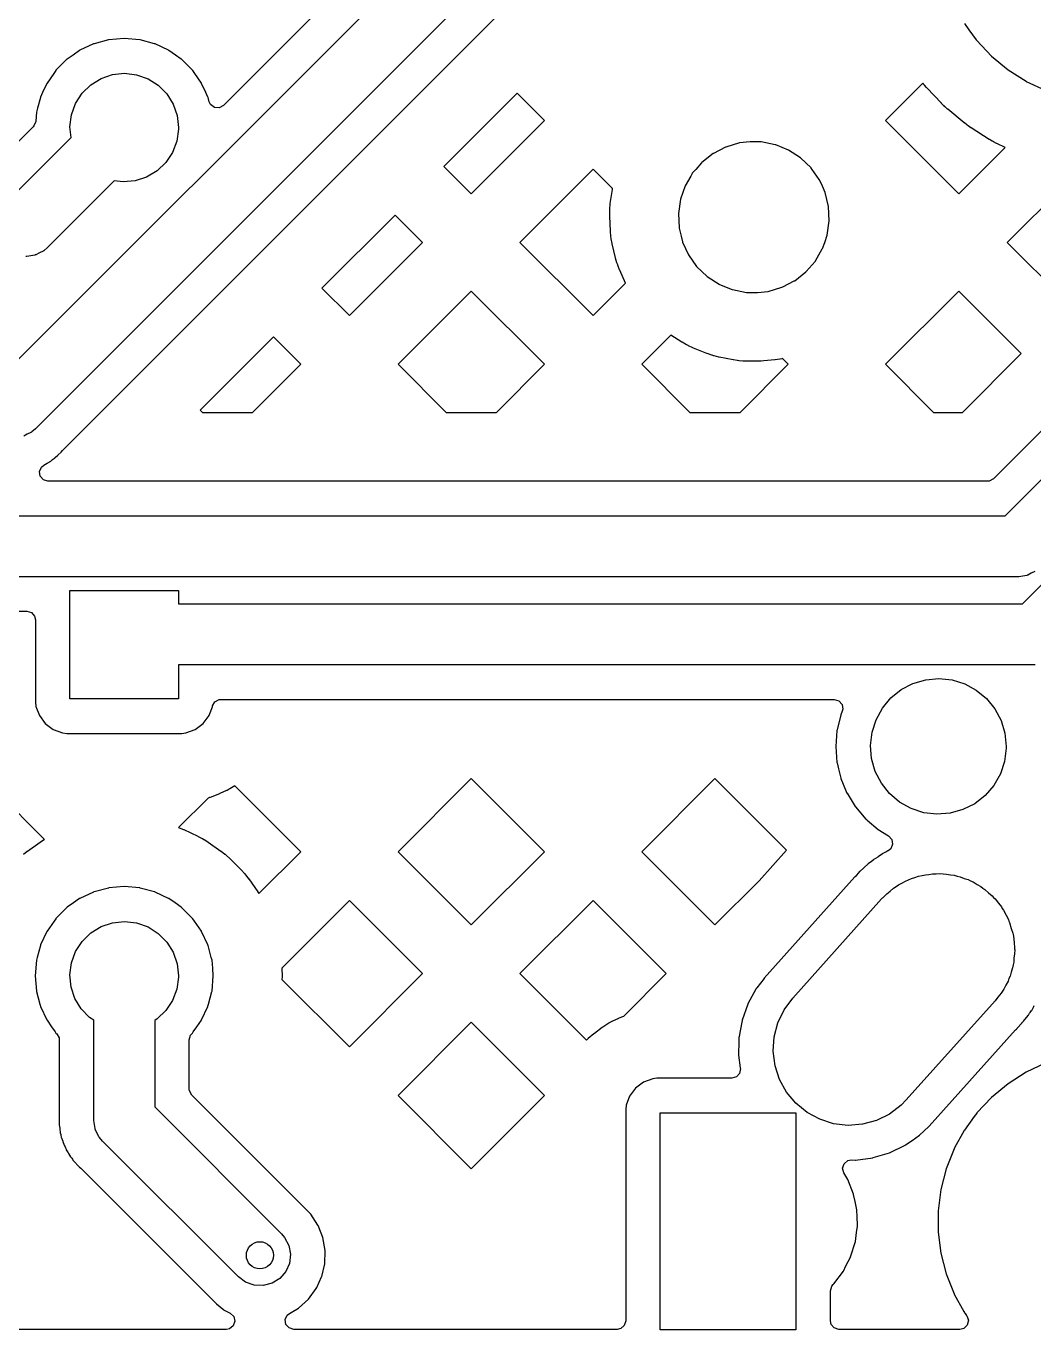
# Model space of a CAD drawing. Extents: x 124.5 to 210, y -114.5 to -26.5.
# Drawn here: x 143.55 to 158.41, y -99.1 to -79.88 of the extents above; entities that cross this region are included whole.
import ezdxf

# ---------------------------------------------------------------- set-up
doc = ezdxf.new("R2010")
doc.units = 0
doc.layers.add('BLACK', color=7, linetype='CONTINUOUS')

msp = doc.modelspace()

# ---------------------------------------------------------------- linework, layer by layer
at = {"layer": 'BLACK', "linetype": 'CONTINUOUS'}
for p, q in [((143.187, -85.05), (171.595, -56.6418)), ((157.984, -87.1), (188.442, -56.6418)), ((172.099, -57.41), (143.691, -85.8182)), ((152.244, -75.2736), (146.463, -81.0544)), ((158.239, -88.4), (169.982, -76.6568)), ((144.099, -86.1295), (152.767, -77.4619)), ((157.383, -79.8435), (157.451, -79.9374)), ((157.451, -79.9374), (157.559, -80.0865)), ((144.767, -80.0879), (144.556, -80.1443)), ((144.772, -80.0865), (144.767, -80.0879)), ((144.767, -80.0879), (144.767, -80.0879)), ((145, -80.0665), (144.772, -80.0865)), ((145.228, -80.0865), (145, -80.0665)), ((145.233, -80.0879), (145.228, -80.0865)), ((145.444, -80.1443), (145.233, -80.0879)), ((145.233, -80.0879), (145.233, -80.0879)), ((157.559, -80.0865), (157.568, -80.0982)), ((157.568, -80.0982), (157.784, -80.3278)), ((164.307, -80.0576), (157.81, -86.5546)), ((144.246, -80.3105), (144.16, -80.3706)), ((144.343, -80.2425), (144.246, -80.3105)), ((144.348, -80.2402), (144.343, -80.2425)), ((144.546, -80.148), (144.348, -80.2402)), ((144.348, -80.2402), (144.348, -80.2402)), ((144.551, -80.1457), (144.546, -80.148)), ((144.546, -80.148), (144.546, -80.148)), ((144.556, -80.1443), (144.551, -80.1457)), ((144.556, -80.1443), (144.556, -80.1443)), ((145.449, -80.1457), (145.444, -80.1443)), ((145.444, -80.1443), (145.444, -80.1443)), ((145.454, -80.148), (145.449, -80.1457)), ((145.652, -80.2402), (145.454, -80.148)), ((145.454, -80.148), (145.454, -80.148)), ((145.657, -80.2425), (145.652, -80.2402)), ((145.652, -80.2402), (145.652, -80.2402)), ((145.754, -80.3105), (145.657, -80.2425)), ((145.84, -80.3706), (145.754, -80.3105)), ((144.156, -80.3738), (143.994, -80.5357)), ((144.16, -80.3706), (144.156, -80.3738)), ((144.16, -80.3706), (144.16, -80.3706)), ((145.844, -80.3738), (145.84, -80.3706)), ((145.84, -80.3706), (145.84, -80.3706)), ((146.006, -80.5357), (145.844, -80.3738)), ((157.784, -80.3278), (158.026, -80.5285)), ((143.961, -80.5821), (143.862, -80.7233)), ((143.991, -80.5402), (143.961, -80.5821)), ((143.994, -80.5357), (143.991, -80.5402)), ((143.991, -80.5402), (143.991, -80.5402)), ((144.507, -80.7496), (144.659, -80.6561)), ((144.659, -80.6561), (144.828, -80.5987)), ((144.828, -80.5987), (145.006, -80.58)), ((145.006, -80.58), (145.183, -80.6011)), ((145.183, -80.6011), (145.351, -80.661)), ((145.351, -80.661), (145.501, -80.7565)), ((146.009, -80.5402), (146.006, -80.5357)), ((146.039, -80.5821), (146.009, -80.5402)), ((146.009, -80.5402), (146.009, -80.5402)), ((146.138, -80.7233), (146.039, -80.5821)), ((158.026, -80.5285), (158.292, -80.6972)), ((158.292, -80.6972), (158.296, -80.6989)), ((158.296, -80.6989), (158.296, -80.6989)), ((158.296, -80.6989), (158.573, -80.8296)), ((143.797, -80.8643), (143.766, -80.9308)), ((143.86, -80.7282), (143.797, -80.8643)), ((143.862, -80.7233), (143.86, -80.7282)), ((143.86, -80.7282), (143.86, -80.7282)), ((144.283, -81.0243), (144.38, -80.8744)), ((144.38, -80.8744), (144.507, -80.7496)), ((145.501, -80.7565), (145.627, -80.8831)), ((145.627, -80.8831), (145.721, -81.0343)), ((146.14, -80.7282), (146.138, -80.7233)), ((146.203, -80.8643), (146.14, -80.7282)), ((146.14, -80.7282), (146.14, -80.7282)), ((146.234, -80.9308), (146.203, -80.8643)), ((150.79, -80.8726), (149.711, -81.9516)), ((151.194, -81.2763), (150.79, -80.8726)), ((156.771, -80.7248), (156.22, -81.2763)), ((156.779, -80.7352), (156.771, -80.7248)), ((156.782, -80.7383), (156.779, -80.7352)), ((156.792, -80.7505), (156.782, -80.7383)), ((156.795, -80.7535), (156.792, -80.7505)), ((156.826, -80.7894), (156.795, -80.7535)), ((156.829, -80.7924), (156.826, -80.7894)), ((157.044, -81.0219), (156.829, -80.7924)), ((143.764, -80.9361), (143.722, -81.0936)), ((143.766, -80.9308), (143.764, -80.9361)), ((143.764, -80.9361), (143.764, -80.9361)), ((144.222, -81.1919), (144.283, -81.0243)), ((145.721, -81.0343), (145.78, -81.2028)), ((146.236, -80.9361), (146.234, -80.9308)), ((146.252, -80.9979), (146.236, -80.9361)), ((146.236, -80.9361), (146.236, -80.9361)), ((146.273, -81.0408), (146.252, -80.9979)), ((146.33, -81.0834), (146.273, -81.0408)), ((146.401, -81.0884), (146.33, -81.0834)), ((146.463, -81.0544), (146.401, -81.0884)), ((157.047, -81.0248), (157.044, -81.0219)), ((157.081, -81.0586), (157.047, -81.0248)), ((157.084, -81.0614), (157.081, -81.0586)), ((157.095, -81.0722), (157.084, -81.0614)), ((157.098, -81.0749), (157.095, -81.0722)), ((157.134, -81.1065), (157.098, -81.0749)), ((143.701, -81.2181), (143.695, -81.2883)), ((143.706, -81.1519), (143.701, -81.2181)), ((143.722, -81.0936), (143.706, -81.1519)), ((144.2, -81.3688), (144.222, -81.1919)), ((145.78, -81.2028), (145.8, -81.38)), ((150.115, -82.3554), (151.194, -81.2763)), ((156.22, -81.2763), (157.299, -82.3554)), ((157.137, -81.1091), (157.134, -81.1065)), ((157.38, -81.3098), (157.137, -81.1091)), ((143.658, -81.3664), (143.19, -81.8346)), ((143.669, -81.3544), (143.658, -81.3664)), ((143.695, -81.2883), (143.669, -81.3544)), ((144.216, -81.5279), (144.2, -81.3688)), ((145.8, -81.4023), (145.775, -81.579)), ((145.8, -81.38), (145.8, -81.4023)), ((157.383, -81.3123), (157.38, -81.3098)), ((157.421, -81.3416), (157.383, -81.3123)), ((157.424, -81.344), (157.421, -81.3416)), ((157.437, -81.3533), (157.424, -81.344)), ((157.44, -81.3556), (157.437, -81.3533)), ((157.48, -81.3825), (157.44, -81.3556)), ((157.483, -81.3846), (157.48, -81.3825)), ((157.749, -81.5534), (157.483, -81.3846)), ((143.364, -82.38), (144.216, -81.5279)), ((145.775, -81.579), (145.712, -81.7457)), ((153.866, -81.6661), (153.861, -81.6688)), ((154.069, -81.6065), (153.866, -81.6661)), ((154.227, -81.5915), (154.069, -81.6065)), ((154.383, -81.5915), (154.227, -81.5915)), ((154.389, -81.5918), (154.383, -81.5915)), ((154.596, -81.6323), (154.389, -81.5918)), ((154.602, -81.6346), (154.596, -81.6323)), ((154.695, -81.672), (154.602, -81.6346)), ((154.602, -81.6346), (154.602, -81.6346)), ((157.752, -81.5554), (157.749, -81.5534)), ((157.793, -81.5798), (157.752, -81.5554)), ((157.797, -81.5817), (157.793, -81.5798)), ((157.811, -81.5894), (157.797, -81.5817)), ((157.814, -81.5912), (157.811, -81.5894)), ((157.857, -81.613), (157.814, -81.5912)), ((157.86, -81.6147), (157.857, -81.613)), ((157.982, -81.672), (157.86, -81.6147)), ((145.712, -81.7457), (145.613, -81.8942)), ((153.678, -81.7629), (153.512, -81.8936)), ((153.684, -81.7602), (153.678, -81.7629)), ((153.861, -81.6688), (153.684, -81.7602)), ((153.684, -81.7602), (153.684, -81.7602)), ((153.861, -81.6688), (153.861, -81.6688)), ((154.792, -81.7114), (154.695, -81.672)), ((154.97, -81.8261), (154.792, -81.7114)), ((155.123, -81.9724), (154.97, -81.8261)), ((157.299, -82.3554), (157.982, -81.672)), ((145.484, -82.0172), (145.33, -82.1085)), ((145.613, -81.8942), (145.484, -82.0172)), ((149.711, -81.9516), (150.115, -82.3554)), ((151.911, -81.9933), (150.832, -83.0724)), ((152.197, -82.2793), (151.911, -81.9933)), ((153.423, -81.9967), (153.373, -82.0534)), ((153.508, -81.8981), (153.423, -81.9967)), ((153.512, -81.8936), (153.508, -81.8981)), ((153.508, -81.8981), (153.508, -81.8981)), ((155.126, -81.9773), (155.123, -81.9724)), ((155.14, -81.9962), (155.126, -81.9773)), ((155.126, -81.9773), (155.126, -81.9773)), ((155.245, -82.1449), (155.14, -81.9962)), ((159.092, -81.9967), (158.016, -83.0724)), ((144.854, -82.1626), (143.868, -83.1482)), ((144.983, -82.1798), (144.854, -82.1626)), ((145.161, -82.1637), (144.983, -82.1798)), ((145.33, -82.1085), (145.161, -82.1637)), ((153.268, -82.2365), (153.198, -82.4363)), ((153.35, -82.0941), (153.268, -82.2365)), ((153.37, -82.0586), (153.35, -82.0941)), ((153.373, -82.0534), (153.37, -82.0585)), ((153.37, -82.0585), (153.37, -82.0586)), ((155.248, -82.1504), (155.245, -82.1449)), ((155.29, -82.2421), (155.248, -82.1504)), ((155.333, -82.3375), (155.29, -82.2421)), ((152.164, -82.5001), (152.195, -82.2908)), ((152.195, -82.2908), (152.196, -82.2849)), ((152.196, -82.2849), (152.197, -82.2793)), ((153.198, -82.4363), (153.168, -82.6456)), ((155.382, -82.5431), (155.333, -82.3375)), ((152.155, -82.6081), (152.156, -82.5842)), ((152.155, -82.614), (152.155, -82.6081)), ((152.155, -82.6456), (152.155, -82.614)), ((152.156, -82.5842), (152.157, -82.5782)), ((152.157, -82.5782), (152.164, -82.5061)), ((152.164, -82.5061), (152.164, -82.5001)), ((155.392, -82.7544), (155.382, -82.5431)), ((148.994, -82.6686), (147.915, -83.7477)), ((149.398, -83.0724), (148.994, -82.6686)), ((152.155, -82.6865), (152.155, -82.6456)), ((152.155, -82.6925), (152.155, -82.6865)), ((152.165, -82.9038), (152.155, -82.6925)), ((153.168, -82.6456), (153.178, -82.8569)), ((155.362, -82.9637), (155.392, -82.7544)), ((152.165, -82.9098), (152.165, -82.9038)), ((152.172, -82.9819), (152.165, -82.9098)), ((152.173, -82.9878), (152.172, -82.9819)), ((152.176, -83.0115), (152.173, -82.9878)), ((152.177, -83.0174), (152.176, -83.0115)), ((153.178, -82.8569), (153.179, -82.8627)), ((153.179, -82.8627), (153.179, -82.8627)), ((153.179, -82.8627), (153.208, -82.9819)), ((153.208, -82.9819), (153.227, -83.0625)), ((155.324, -83.0724), (155.362, -82.9637)), ((143.803, -83.2022), (143.749, -83.2281)), ((143.808, -83.1973), (143.803, -83.2022)), ((143.815, -83.1941), (143.808, -83.1973)), ((143.868, -83.1482), (143.815, -83.1941)), ((148.319, -84.1514), (149.398, -83.0724)), ((150.832, -83.0724), (151.911, -84.1514)), ((152.191, -83.0886), (152.177, -83.0174)), ((152.192, -83.0945), (152.191, -83.0886)), ((152.241, -83.3001), (152.192, -83.0945)), ((153.227, -83.0625), (153.23, -83.068)), ((153.23, -83.068), (153.23, -83.068)), ((153.23, -83.068), (153.273, -83.1635)), ((153.273, -83.1635), (153.315, -83.2551)), ((155.19, -83.3414), (155.289, -83.1687)), ((155.289, -83.1687), (155.292, -83.1635)), ((155.292, -83.1635), (155.324, -83.0724)), ((158.016, -83.0724), (158.937, -83.9935)), ((143.557, -83.2789), (143.55, -83.28)), ((143.564, -83.2798), (143.557, -83.2789)), ((143.623, -83.269), (143.564, -83.2798)), ((143.682, -83.2601), (143.623, -83.269)), ((143.689, -83.257), (143.682, -83.2601)), ((143.696, -83.2557), (143.689, -83.257)), ((143.749, -83.2281), (143.696, -83.2557)), ((152.243, -83.3059), (152.241, -83.3001)), ((152.263, -83.3754), (152.243, -83.3059)), ((152.265, -83.3812), (152.263, -83.3754)), ((152.273, -83.4038), (152.265, -83.3812)), ((153.315, -83.2551), (153.437, -83.4276)), ((155.052, -83.5019), (155.183, -83.3512)), ((155.183, -83.3512), (155.187, -83.3466)), ((155.187, -83.3466), (155.19, -83.3415)), ((155.19, -83.3415), (155.19, -83.3414)), ((152.275, -83.4094), (152.273, -83.4038)), ((152.302, -83.4767), (152.275, -83.4094)), ((152.304, -83.4822), (152.302, -83.4767)), ((152.39, -83.6719), (152.304, -83.4822)), ((153.437, -83.4276), (153.59, -83.5739)), ((153.59, -83.5739), (153.768, -83.6886)), ((154.882, -83.6371), (155.048, -83.5064)), ((155.048, -83.5064), (155.052, -83.5019)), ((155.052, -83.5019), (155.052, -83.5019)), ((147.915, -83.7477), (148.319, -84.1514)), ((151.911, -84.1514), (152.39, -83.6719)), ((153.768, -83.6886), (153.773, -83.6909)), ((153.773, -83.6909), (153.958, -83.7654)), ((153.958, -83.7654), (153.958, -83.7654)), ((153.958, -83.7654), (153.964, -83.7677)), ((153.964, -83.7677), (154.171, -83.8082)), ((154.491, -83.7935), (154.694, -83.7339)), ((154.694, -83.7339), (154.708, -83.7263)), ((154.708, -83.7263), (154.876, -83.6398)), ((154.876, -83.6398), (154.882, -83.6371)), ((154.876, -83.6398), (154.876, -83.6398)), ((150.115, -83.7894), (149.036, -84.8684)), ((151.194, -84.8684), (150.115, -83.7894)), ((154.171, -83.8082), (154.177, -83.8085)), ((154.177, -83.8085), (154.333, -83.8085)), ((154.333, -83.8085), (154.491, -83.7935)), ((157.299, -83.7894), (156.22, -84.8684)), ((158.22, -84.7105), (157.299, -83.7894)), ((147.198, -84.4647), (146.119, -85.5437)), ((147.602, -84.8684), (147.198, -84.4647)), ((153.058, -84.4377), (152.628, -84.8684)), ((153.218, -84.5405), (153.058, -84.4377)), ((153.223, -84.5436), (153.218, -84.5405)), ((153.285, -84.58), (153.223, -84.5436)), ((153.291, -84.5829), (153.285, -84.58)), ((153.312, -84.5939), (153.291, -84.5829)), ((153.317, -84.5965), (153.312, -84.5939)), ((153.383, -84.6267), (153.317, -84.5965)), ((153.389, -84.6291), (153.383, -84.6267)), ((153.585, -84.7082), (153.389, -84.6291)), ((153.59, -84.7103), (153.585, -84.7082)), ((153.659, -84.7341), (153.59, -84.7103)), ((153.664, -84.736), (153.659, -84.7341)), ((153.687, -84.7428), (153.664, -84.736)), ((153.693, -84.7443), (153.687, -84.7428)), ((157.353, -85.5775), (158.22, -84.7105)), ((146.893, -85.5775), (147.602, -84.8684)), ((149.036, -84.8684), (149.745, -85.5775)), ((150.485, -85.5775), (151.194, -84.8684)), ((152.628, -84.8684), (153.337, -85.5775)), ((153.764, -84.7616), (153.693, -84.7443)), ((153.769, -84.7629), (153.764, -84.7616)), ((153.977, -84.8034), (153.769, -84.7629)), ((153.981, -84.8042), (153.977, -84.8034)), ((154.036, -84.8128), (153.981, -84.8042)), ((154.04, -84.8134), (154.036, -84.8128)), ((154.058, -84.8156), (154.04, -84.8134)), ((154.063, -84.8161), (154.058, -84.8156)), ((154.117, -84.8207), (154.063, -84.8161)), ((154.077, -85.5775), (154.786, -84.8684)), ((154.122, -84.821), (154.117, -84.8207)), ((154.127, -84.8213), (154.122, -84.821)), ((154.129, -84.8214), (154.127, -84.8213)), ((154.148, -84.822), (154.129, -84.8214)), ((154.149, -84.8221), (154.148, -84.822)), ((154.155, -84.8222), (154.149, -84.8221)), ((154.157, -84.8223), (154.155, -84.8222)), ((154.175, -84.8225), (154.157, -84.8223)), ((154.177, -84.8225), (154.175, -84.8225)), ((154.333, -84.8225), (154.177, -84.8225)), ((154.336, -84.8225), (154.333, -84.8225)), ((154.372, -84.8216), (154.336, -84.8225)), ((154.375, -84.8215), (154.372, -84.8216)), ((154.387, -84.8209), (154.375, -84.8215)), ((154.39, -84.8207), (154.387, -84.8209)), ((154.426, -84.8182), (154.39, -84.8207)), ((154.429, -84.8179), (154.426, -84.8182)), ((154.587, -84.8029), (154.429, -84.8179)), ((154.593, -84.8022), (154.587, -84.8029)), ((154.665, -84.7919), (154.593, -84.8022)), ((154.67, -84.7909), (154.665, -84.7919)), ((154.694, -84.7863), (154.67, -84.7909)), ((154.7, -84.7851), (154.694, -84.7863)), ((154.702, -84.7845), (154.7, -84.7851)), ((154.786, -84.8684), (154.702, -84.7845)), ((156.22, -84.8684), (156.929, -85.5775)), ((146.119, -85.5437), (146.153, -85.5775)), ((146.153, -85.5775), (146.893, -85.5775)), ((149.745, -85.5775), (150.485, -85.5775)), ((153.337, -85.5775), (154.077, -85.5775)), ((156.929, -85.5775), (157.353, -85.5775)), ((143.626, -85.8722), (143.572, -85.8981)), ((143.631, -85.8673), (143.626, -85.8722)), ((143.638, -85.8641), (143.631, -85.8673)), ((143.691, -85.8182), (143.638, -85.8641)), ((143.572, -85.8981), (143.519, -85.9257)), ((143.928, -86.2867), (143.944, -86.2734)), ((143.944, -86.2734), (143.957, -86.2636)), ((143.957, -86.2636), (143.975, -86.2514)), ((143.975, -86.2514), (143.979, -86.2487)), ((143.979, -86.2487), (143.984, -86.2445)), ((143.984, -86.2445), (144.021, -86.2073)), ((144.021, -86.2073), (144.028, -86.2007)), ((144.028, -86.2007), (144.071, -86.1644)), ((144.071, -86.1644), (144.089, -86.1413)), ((144.089, -86.1413), (144.099, -86.1295)), ((143.752, -86.4476), (143.781, -86.383)), ((143.762, -86.5178), (143.752, -86.4476)), ((143.781, -86.383), (143.816, -86.3556)), ((143.816, -86.3554), (143.865, -86.3238)), ((143.816, -86.3556), (143.816, -86.3554)), ((143.865, -86.3238), (143.872, -86.3191)), ((143.872, -86.3191), (143.917, -86.2942)), ((143.917, -86.2942), (143.923, -86.2911)), ((143.923, -86.2911), (143.928, -86.2867)), ((143.808, -86.5715), (143.762, -86.5178)), ((143.876, -86.5915), (143.808, -86.5715)), ((157.721, -86.5915), (143.876, -86.5915)), ((157.748, -86.5886), (157.721, -86.5915)), ((157.81, -86.5546), (157.748, -86.5886)), ((136.45, -87.1), (157.984, -87.1)), ((158.17, -88), (136.636, -88)), ((158.177, -87.9989), (158.17, -88)), ((158.184, -87.9998), (158.177, -87.9989)), ((158.243, -87.989), (158.184, -87.9998)), ((158.302, -87.9801), (158.243, -87.989)), ((158.309, -87.977), (158.302, -87.9801)), ((158.316, -87.9757), (158.309, -87.977)), ((158.369, -87.9481), (158.316, -87.9757)), ((158.423, -87.9222), (158.369, -87.9481)), ((144.2, -89.8), (144.2, -88.2)), ((144.2, -88.2), (145.8, -88.2)), ((145.8, -88.2), (145.8, -88.4)), ((141.434, -88.5085), (143.565, -88.5085)), ((143.565, -88.5085), (143.634, -88.5285)), ((143.634, -88.5285), (143.68, -88.5822)), ((143.68, -88.5822), (143.691, -88.6345)), ((145.8, -88.4), (158.239, -88.4)), ((143.691, -88.6345), (143.691, -89.8481)), ((158.426, -89.3), (145.8, -89.3)), ((145.8, -89.3), (145.8, -89.8)), ((156.625, -89.5728), (156.813, -89.5177)), ((156.813, -89.5177), (157.007, -89.5)), ((157.007, -89.5), (157.201, -89.5204)), ((157.201, -89.5204), (157.388, -89.5781)), ((156.3, -89.7855), (156.452, -89.6632)), ((156.452, -89.6632), (156.625, -89.5728)), ((157.388, -89.5781), (157.559, -89.671)), ((157.559, -89.671), (157.71, -89.7954)), ((143.691, -89.8481), (143.698, -89.9103)), ((143.698, -89.9103), (143.749, -90.0467)), ((145.8, -89.8), (144.2, -89.8)), ((146.258, -90.0276), (146.299, -89.9177)), ((146.299, -89.9177), (146.302, -89.9103)), ((146.299, -89.9177), (146.299, -89.9177)), ((146.302, -89.9045), (146.337, -89.8437)), ((146.302, -89.9103), (146.302, -89.9045)), ((146.337, -89.8437), (146.4, -89.8109)), ((146.4, -89.8109), (146.424, -89.8085)), ((146.424, -89.8085), (155.465, -89.8085)), ((155.465, -89.8085), (155.533, -89.8285)), ((155.533, -89.8285), (155.58, -89.8822)), ((155.58, -89.8822), (155.59, -89.9524)), ((156.175, -89.935), (156.3, -89.7855)), ((157.71, -89.7954), (157.833, -89.9466)), ((143.749, -90.0467), (143.837, -90.1633)), ((146.163, -90.1633), (146.251, -90.0467)), ((146.251, -90.0467), (146.258, -90.0276)), ((155.56, -90.0372), (155.507, -90.2566)), ((155.561, -90.0324), (155.56, -90.0372)), ((155.581, -89.9827), (155.561, -90.0324)), ((155.59, -89.9524), (155.581, -89.9827)), ((156.022, -90.2921), (156.081, -90.1061)), ((156.081, -90.1061), (156.175, -89.935)), ((157.833, -89.9466), (157.925, -90.1189)), ((157.925, -90.1189), (157.981, -90.3058)), ((143.837, -90.1633), (143.953, -90.2506)), ((143.953, -90.2506), (144.09, -90.3017)), ((144.09, -90.3017), (144.152, -90.3085)), ((144.152, -90.3085), (145.848, -90.3085)), ((145.848, -90.3085), (145.91, -90.3017)), ((145.91, -90.3017), (146.047, -90.2506)), ((146.047, -90.2506), (146.163, -90.1633)), ((155.505, -90.2633), (155.487, -90.5)), ((155.507, -90.2566), (155.505, -90.2633)), ((156, -90.486), (156.022, -90.2921)), ((157.981, -90.3058), (158, -90.5)), ((155.487, -90.5), (155.505, -90.7367)), ((156.016, -90.6805), (156, -90.486)), ((158, -90.5), (158, -90.5279)), ((156.07, -90.8681), (156.016, -90.6805)), ((158, -90.5279), (157.975, -90.7215)), ((155.505, -90.7367), (155.507, -90.7415)), ((155.507, -90.7415), (155.507, -90.7415)), ((155.507, -90.7415), (155.528, -90.8308)), ((155.528, -90.8308), (155.561, -90.9676)), ((156.159, -91.0417), (156.07, -90.8681)), ((157.975, -90.7215), (157.914, -90.9067)), ((143.827, -91.8702), (142.93, -90.9736)), ((146.628, -91.0794), (146.556, -91.1258)), ((147.602, -92.0526), (146.628, -91.0794)), ((150.115, -90.9736), (149.036, -92.0526)), ((151.194, -92.0526), (150.115, -90.9736)), ((153.707, -90.9736), (152.628, -92.0526)), ((154.763, -92.0293), (153.707, -90.9736)), ((155.561, -90.9676), (155.563, -90.9722)), ((155.563, -90.9722), (155.563, -90.9722)), ((155.563, -90.9722), (155.643, -91.1664)), ((156.281, -91.1947), (156.159, -91.0417)), ((157.817, -91.0764), (157.69, -91.2242)), ((157.914, -90.9067), (157.817, -91.0764)), ((146.235, -91.261), (145.801, -91.6952)), ((146.259, -91.2538), (146.235, -91.261)), ((146.266, -91.2512), (146.259, -91.2538)), ((146.403, -91.2001), (146.266, -91.2512)), ((146.411, -91.1966), (146.403, -91.2001)), ((146.509, -91.1515), (146.411, -91.1966)), ((146.517, -91.1475), (146.509, -91.1515)), ((146.549, -91.1303), (146.517, -91.1475)), ((146.556, -91.1258), (146.549, -91.1303)), ((155.643, -91.1664), (155.652, -91.187)), ((155.652, -91.187), (155.654, -91.1912)), ((155.654, -91.1912), (155.773, -91.3852)), ((156.429, -91.3211), (156.281, -91.1947)), ((157.69, -91.2242), (157.536, -91.3443)), ((155.773, -91.3852), (155.773, -91.3852)), ((155.773, -91.3852), (155.776, -91.3894)), ((155.776, -91.3894), (155.93, -91.57)), ((156.6, -91.4164), (156.429, -91.3211)), ((156.785, -91.4767), (156.6, -91.4164)), ((157.362, -91.4323), (157.174, -91.4848)), ((157.536, -91.3443), (157.362, -91.4323)), ((155.93, -91.57), (155.934, -91.5732)), ((155.934, -91.5732), (155.948, -91.5856)), ((155.948, -91.5856), (156.111, -91.7242)), ((156.979, -91.4998), (156.785, -91.4767)), ((157.174, -91.4848), (156.979, -91.4998)), ((145.801, -91.6952), (145.806, -91.6971)), ((145.806, -91.6971), (145.811, -91.6991)), ((145.811, -91.6991), (145.873, -91.7245)), ((145.873, -91.7245), (145.878, -91.7267)), ((145.878, -91.7267), (146.085, -91.8235)), ((146.085, -91.8235), (146.09, -91.8259)), ((146.09, -91.8259), (146.149, -91.8566)), ((156.111, -91.7242), (156.267, -91.8198)), ((156.267, -91.8198), (156.314, -91.8725)), ((143.57, -92.0464), (143.574, -92.0432)), ((143.574, -92.0432), (143.762, -91.9119)), ((143.762, -91.9119), (143.766, -91.9088)), ((143.766, -91.9088), (143.822, -91.8731)), ((143.822, -91.8731), (143.827, -91.8702)), ((143.827, -91.8702), (143.827, -91.8702)), ((146.149, -91.8566), (146.154, -91.8593)), ((146.154, -91.8593), (146.173, -91.8702)), ((146.173, -91.8702), (146.178, -91.8731)), ((146.178, -91.8731), (146.234, -91.9088)), ((146.234, -91.9088), (146.238, -91.9119)), ((146.238, -91.9119), (146.426, -92.0432)), ((146.426, -92.0432), (146.43, -92.0464)), ((154.356, -92.4824), (154.763, -92.0293)), ((156.256, -92.04), (156.224, -92.0598)), ((156.259, -92.039), (156.256, -92.04)), ((156.298, -92.0077), (156.259, -92.039)), ((156.326, -91.9425), (156.298, -92.0077)), ((156.314, -91.8725), (156.326, -91.9425)), ((143.517, -92.0869), (143.57, -92.0464)), ((146.43, -92.0464), (146.483, -92.0869)), ((146.483, -92.0869), (146.487, -92.0904)), ((146.487, -92.0904), (146.504, -92.1045)), ((146.504, -92.1045), (146.508, -92.1081)), ((146.508, -92.1081), (146.557, -92.153)), ((146.557, -92.153), (146.561, -92.1568)), ((146.561, -92.1568), (146.723, -92.3187)), ((146.986, -92.6687), (147.602, -92.0526)), ((149.036, -92.0526), (150.115, -93.1317)), ((150.115, -93.1317), (151.194, -92.0526)), ((152.628, -92.0526), (153.707, -93.1317)), ((155.967, -92.2284), (155.908, -92.2844)), ((155.998, -92.2068), (155.967, -92.2284)), ((156.008, -92.1989), (155.998, -92.2068)), ((156.037, -92.1744), (156.008, -92.1989)), ((156.041, -92.1718), (156.037, -92.1744)), ((156.106, -92.1322), (156.041, -92.1718)), ((156.041, -92.1718), (156.041, -92.1718)), ((156.111, -92.1285), (156.106, -92.1322)), ((156.178, -92.0824), (156.111, -92.1285)), ((156.183, -92.0803), (156.178, -92.0824)), ((156.213, -92.066), (156.183, -92.0803)), ((156.183, -92.0803), (156.183, -92.0803)), ((156.224, -92.0598), (156.213, -92.066)), ((146.723, -92.3187), (146.727, -92.3227)), ((146.727, -92.3227), (146.772, -92.3717)), ((146.772, -92.3717), (146.776, -92.3758)), ((146.776, -92.3758), (146.79, -92.3926)), ((146.79, -92.3926), (146.793, -92.3969)), ((146.793, -92.3969), (146.834, -92.4497)), ((155.77, -92.4247), (154.433, -93.915)), ((155.772, -92.4224), (155.77, -92.4247)), ((155.838, -92.3451), (155.772, -92.4224)), ((155.841, -92.3414), (155.838, -92.3451)), ((155.838, -92.3451), (155.838, -92.3451)), ((155.845, -92.3382), (155.841, -92.3414)), ((155.897, -92.2939), (155.845, -92.3382)), ((155.845, -92.3382), (155.845, -92.3382)), ((155.903, -92.2889), (155.897, -92.2939)), ((155.908, -92.2844), (155.903, -92.2889)), ((156.654, -92.4334), (156.709, -92.4133)), ((156.709, -92.4133), (156.761, -92.4044)), ((156.761, -92.4044), (156.809, -92.3914)), ((156.809, -92.3914), (156.859, -92.3876)), ((156.859, -92.3876), (156.912, -92.3785)), ((156.912, -92.3785), (156.969, -92.3792)), ((156.969, -92.3792), (157.022, -92.3752)), ((157.022, -92.3752), (157.068, -92.3805)), ((157.068, -92.3805), (157.118, -92.3812)), ((157.118, -92.3812), (157.178, -92.3931)), ((157.178, -92.3931), (157.234, -92.3996)), ((157.234, -92.3996), (157.275, -92.4124)), ((157.275, -92.4124), (157.32, -92.4213)), ((157.32, -92.4213), (157.381, -92.4457)), ((144.767, -92.5879), (144.556, -92.6443)), ((144.772, -92.5865), (144.767, -92.5879)), ((144.767, -92.5879), (144.767, -92.5879)), ((145, -92.5665), (144.772, -92.5865)), ((145.228, -92.5865), (145, -92.5665)), ((145.233, -92.5879), (145.228, -92.5865)), ((145.444, -92.6443), (145.233, -92.5879)), ((145.233, -92.5879), (145.233, -92.5879)), ((146.834, -92.4497), (146.837, -92.4541)), ((146.837, -92.4541), (146.968, -92.6416)), ((153.707, -93.1317), (154.356, -92.4824)), ((156.289, -92.6338), (156.339, -92.5899)), ((156.339, -92.5899), (156.377, -92.5671)), ((156.377, -92.5671), (156.411, -92.5418)), ((156.411, -92.5418), (156.462, -92.5165)), ((156.462, -92.5165), (156.516, -92.4846)), ((156.516, -92.4846), (156.561, -92.4678)), ((156.561, -92.4678), (156.602, -92.4476)), ((156.602, -92.4476), (156.654, -92.4334)), ((157.381, -92.4457), (157.438, -92.4637)), ((157.438, -92.4637), (157.472, -92.4822)), ((157.472, -92.4822), (157.511, -92.4976)), ((157.511, -92.4976), (157.57, -92.535)), ((157.57, -92.535), (157.626, -92.5651)), ((157.626, -92.5651), (157.653, -92.5875)), ((157.653, -92.5875), (157.685, -92.6075)), ((157.685, -92.6075), (157.74, -92.6582)), ((144.251, -92.8068), (144.16, -92.8706)), ((144.343, -92.7425), (144.251, -92.8068)), ((144.348, -92.7402), (144.343, -92.7425)), ((144.546, -92.648), (144.348, -92.7402)), ((144.348, -92.7402), (144.348, -92.7402)), ((144.551, -92.6457), (144.546, -92.648)), ((144.546, -92.648), (144.546, -92.648)), ((144.556, -92.6443), (144.551, -92.6457)), ((144.556, -92.6443), (144.556, -92.6443)), ((145.449, -92.6457), (145.444, -92.6443)), ((145.444, -92.6443), (145.444, -92.6443)), ((145.454, -92.648), (145.449, -92.6457)), ((145.652, -92.7402), (145.454, -92.648)), ((145.454, -92.648), (145.454, -92.648)), ((145.657, -92.7425), (145.652, -92.7402)), ((145.652, -92.7402), (145.652, -92.7402)), ((145.749, -92.8068), (145.657, -92.7425)), ((145.84, -92.8706), (145.749, -92.8068)), ((146.968, -92.6416), (146.971, -92.6462)), ((146.971, -92.6462), (146.986, -92.6687)), ((148.319, -92.7696), (147.321, -93.7668)), ((149.398, -93.8487), (148.319, -92.7696)), ((151.911, -92.7696), (150.832, -93.8487)), ((152.99, -93.8487), (151.911, -92.7696)), ((154.853, -94.2087), (156.163, -92.7487)), ((156.163, -92.7487), (156.178, -92.7332)), ((156.178, -92.7332), (156.184, -92.7256)), ((156.184, -92.7256), (156.195, -92.7155)), ((156.195, -92.7155), (156.24, -92.6706)), ((156.24, -92.6706), (156.289, -92.6338)), ((157.74, -92.6582), (157.791, -92.7003)), ((157.791, -92.7003), (157.812, -92.7246)), ((157.812, -92.7246), (157.836, -92.7472)), ((157.836, -92.7472), (157.884, -92.8109)), ((157.884, -92.8109), (157.928, -92.8644)), ((144.156, -92.8738), (143.994, -93.0357)), ((144.16, -92.8706), (144.156, -92.8738)), ((144.16, -92.8706), (144.16, -92.8706)), ((145.844, -92.8738), (145.84, -92.8706)), ((145.84, -92.8706), (145.84, -92.8706)), ((146.006, -93.0357), (145.844, -92.8738)), ((157.928, -92.8644), (157.942, -92.8887)), ((157.942, -92.8887), (157.959, -92.9122)), ((157.959, -92.9122), (157.997, -92.9879)), ((157.997, -92.9879), (158.032, -93.0514)), ((143.966, -93.0758), (143.862, -93.2233)), ((143.991, -93.0402), (143.966, -93.0758)), ((143.994, -93.0357), (143.991, -93.0402)), ((143.991, -93.0402), (143.991, -93.0402)), ((144.507, -93.2496), (144.659, -93.1561)), ((144.659, -93.1561), (144.828, -93.0987)), ((144.828, -93.0987), (145.006, -93.08)), ((145.006, -93.08), (145.183, -93.1011)), ((145.183, -93.1011), (145.351, -93.161)), ((145.351, -93.161), (145.501, -93.2565)), ((146.009, -93.0402), (146.006, -93.0357)), ((146.034, -93.0758), (146.009, -93.0402)), ((146.009, -93.0402), (146.009, -93.0402)), ((146.138, -93.2233), (146.034, -93.0758)), ((158.032, -93.0514), (158.039, -93.0742)), ((158.039, -93.0742), (158.05, -93.0968)), ((158.05, -93.0968), (158.075, -93.1832)), ((158.075, -93.1832), (158.098, -93.2546)), ((143.86, -93.2282), (143.768, -93.4258)), ((143.862, -93.2233), (143.86, -93.2282)), ((143.86, -93.2282), (143.86, -93.2282)), ((144.283, -93.5243), (144.38, -93.3744)), ((144.38, -93.3744), (144.507, -93.2496)), ((145.501, -93.2565), (145.627, -93.3831)), ((145.627, -93.3831), (145.721, -93.5343)), ((146.14, -93.2282), (146.138, -93.2233)), ((146.232, -93.4258), (146.14, -93.2282)), ((146.14, -93.2282), (146.14, -93.2282)), ((158.098, -93.2546), (158.1, -93.2746)), ((158.1, -93.2746), (158.106, -93.295)), ((158.106, -93.295), (158.115, -93.3903)), ((158.115, -93.3903), (158.124, -93.4666)), ((143.764, -93.4361), (143.718, -93.6107)), ((143.766, -93.4308), (143.764, -93.4361)), ((143.764, -93.4361), (143.764, -93.4361)), ((143.768, -93.4258), (143.766, -93.4308)), ((144.222, -93.6919), (144.283, -93.5243)), ((145.721, -93.5343), (145.78, -93.7028)), ((146.234, -93.4308), (146.232, -93.4258)), ((146.236, -93.4361), (146.234, -93.4308)), ((146.282, -93.6107), (146.236, -93.4361)), ((146.236, -93.4361), (146.236, -93.4361)), ((158.123, -93.5589), (158.114, -93.6219)), ((158.124, -93.4666), (158.123, -93.4829)), ((158.123, -93.4829), (158.125, -93.5)), ((158.125, -93.5), (158.123, -93.5589)), ((143.706, -93.6519), (143.687, -93.88)), ((143.718, -93.6107), (143.706, -93.6519)), ((144.2, -93.8688), (144.222, -93.6919)), ((145.78, -93.7028), (145.8, -93.88)), ((146.294, -93.6519), (146.282, -93.6107)), ((146.304, -93.7668), (146.294, -93.6519)), ((146.313, -93.88), (146.304, -93.7668)), ((147.321, -93.7668), (147.324, -93.7916)), ((158.094, -93.7626), (158.072, -93.8271)), ((158.1, -93.7194), (158.094, -93.7626)), ((158.111, -93.6799), (158.1, -93.7194)), ((158.114, -93.6219), (158.111, -93.6799)), ((143.687, -93.88), (143.706, -94.1081)), ((144.217, -94.0463), (144.2, -93.8688)), ((145.8, -93.9023), (145.775, -94.079)), ((145.8, -93.88), (145.8, -93.9023)), ((146.294, -94.1081), (146.313, -93.88)), ((147.324, -93.7916), (147.324, -93.7971)), ((147.324, -93.7971), (147.327, -93.8635)), ((147.327, -93.8965), (147.325, -93.9343)), ((147.325, -93.9343), (148.319, -94.9277)), ((147.327, -93.8635), (147.327, -93.869)), ((147.327, -93.869), (147.327, -93.891)), ((147.327, -93.891), (147.327, -93.8965)), ((148.319, -94.9277), (149.398, -93.8487)), ((150.832, -93.8487), (151.812, -94.8291)), ((152.363, -94.4752), (152.99, -93.8487)), ((154.43, -93.9188), (154.324, -94.0572)), ((154.431, -93.9169), (154.43, -93.9188)), ((154.43, -93.9188), (154.43, -93.9188)), ((154.433, -93.915), (154.431, -93.9169)), ((154.433, -93.915), (154.433, -93.915)), ((158.028, -93.9576), (157.992, -94.0209)), ((158.04, -93.9201), (158.028, -93.9576)), ((158.056, -93.8866), (158.04, -93.9201)), ((158.072, -93.8271), (158.056, -93.8866)), ((143.706, -94.1081), (143.708, -94.1134)), ((143.708, -94.1134), (143.708, -94.1134)), ((143.708, -94.1134), (143.758, -94.3008)), ((144.274, -94.2156), (144.217, -94.0463)), ((145.775, -94.079), (145.712, -94.2457)), ((146.242, -94.3008), (146.292, -94.1134)), ((146.292, -94.1134), (146.294, -94.1081)), ((146.292, -94.1134), (146.292, -94.1134)), ((154.31, -94.0771), (154.192, -94.2962)), ((154.312, -94.0743), (154.31, -94.0771)), ((154.314, -94.07), (154.312, -94.0743)), ((154.324, -94.0572), (154.314, -94.07)), ((157.927, -94.1372), (157.878, -94.1966)), ((157.944, -94.1063), (157.927, -94.1372)), ((157.964, -94.0794), (157.944, -94.1063)), ((157.992, -94.0209), (157.964, -94.0794)), ((143.758, -94.3008), (143.766, -94.3292)), ((143.766, -94.3292), (143.768, -94.3342)), ((143.768, -94.3342), (143.768, -94.3342)), ((143.768, -94.3342), (143.86, -94.5318)), ((144.366, -94.3681), (144.274, -94.2156)), ((145.712, -94.2457), (145.613, -94.3942)), ((146.14, -94.5318), (146.232, -94.3342)), ((146.232, -94.3342), (146.234, -94.3292)), ((146.232, -94.3342), (146.232, -94.3342)), ((146.234, -94.3292), (146.242, -94.3008)), ((154.19, -94.3008), (154.108, -94.534)), ((154.192, -94.2962), (154.19, -94.3008)), ((154.19, -94.3008), (154.19, -94.3008)), ((154.726, -94.3806), (154.853, -94.2087)), ((157.837, -94.2513), (156.527, -95.7113)), ((157.878, -94.1966), (157.837, -94.2513)), ((158.376, -94.39), (158.406, -94.3342)), ((158.406, -94.3342), (158.414, -94.319)), ((143.86, -94.5318), (143.86, -94.5318)), ((143.86, -94.5318), (143.862, -94.5367)), ((143.862, -94.5367), (143.929, -94.6321)), ((144.49, -94.4964), (144.366, -94.3681)), ((144.55, -94.5356), (144.49, -94.4964)), ((144.55, -96), (144.55, -94.5356)), ((145.484, -94.5172), (145.45, -94.5373)), ((145.45, -94.5373), (145.45, -95.8136)), ((145.613, -94.3942), (145.484, -94.5172)), ((146.071, -94.6321), (146.138, -94.5367)), ((146.138, -94.5367), (146.14, -94.5318)), ((146.14, -94.5318), (146.14, -94.5318)), ((152.191, -94.5485), (152.289, -94.5034)), ((152.289, -94.5034), (152.297, -94.4999)), ((152.297, -94.4999), (152.363, -94.4752)), ((154.107, -94.5387), (154.079, -94.691)), ((154.108, -94.534), (154.107, -94.5387)), ((154.108, -94.534), (154.108, -94.534)), ((154.634, -94.5734), (154.726, -94.3806)), ((158.235, -94.5697), (158.259, -94.5431)), ((158.259, -94.5431), (158.269, -94.5301)), ((158.269, -94.5301), (158.273, -94.5249)), ((158.273, -94.5249), (158.326, -94.4631)), ((158.326, -94.4631), (158.328, -94.4589)), ((158.328, -94.4589), (158.345, -94.4307)), ((158.328, -94.4589), (158.328, -94.4589)), ((158.345, -94.4307), (158.353, -94.42)), ((158.353, -94.42), (158.373, -94.394)), ((158.373, -94.3939), (158.376, -94.39)), ((158.373, -94.394), (158.373, -94.3939)), ((143.929, -94.6321), (143.982, -94.7076)), ((143.982, -94.7076), (143.994, -94.7243)), ((143.994, -94.7243), (144.005, -94.7351)), ((144.005, -94.7351), (144.039, -94.7974)), ((145.979, -94.7561), (145.995, -94.7351)), ((145.995, -94.7351), (146.006, -94.7243)), ((146.006, -94.7243), (146.018, -94.7076)), ((146.018, -94.7076), (146.071, -94.6321)), ((150.115, -94.5657), (149.036, -95.6447)), ((151.194, -95.6447), (150.115, -94.5657)), ((151.84, -94.8019), (151.922, -94.731)), ((151.922, -94.731), (151.929, -94.7253)), ((151.929, -94.7253), (152.045, -94.638)), ((152.045, -94.638), (152.053, -94.6329)), ((152.053, -94.6329), (152.144, -94.5742)), ((152.144, -94.5742), (152.151, -94.5697)), ((152.151, -94.5697), (152.183, -94.5525)), ((152.183, -94.5525), (152.191, -94.5485)), ((154.079, -94.691), (154.064, -94.7732)), ((154.579, -94.7801), (154.634, -94.5734)), ((156.863, -96.0987), (158.138, -94.678)), ((158.138, -94.678), (158.15, -94.6663)), ((158.15, -94.6663), (158.155, -94.6618)), ((158.155, -94.6618), (158.159, -94.6586)), ((158.155, -94.6618), (158.155, -94.6618)), ((158.159, -94.6586), (158.162, -94.6549)), ((158.162, -94.6549), (158.229, -94.5768)), ((158.162, -94.6549), (158.162, -94.6549)), ((158.229, -94.5768), (158.231, -94.5745)), ((158.231, -94.5745), (158.235, -94.5697)), ((144.039, -94.7974), (144.041, -94.8242)), ((144.041, -94.8242), (144.041, -95.9845)), ((145.958, -94.8242), (145.979, -94.7561)), ((145.958, -95.5508), (145.958, -94.8242)), ((151.812, -94.8291), (151.833, -94.808)), ((151.833, -94.808), (151.84, -94.8019)), ((154.059, -94.8537), (154.054, -95.0387)), ((154.06, -94.7916), (154.059, -94.8537)), ((154.064, -94.7732), (154.06, -94.7916)), ((154.565, -94.9934), (154.579, -94.7801)), ((154.054, -95.0387), (154.054, -95.0486)), ((154.054, -95.0486), (154.079, -95.2374)), ((154.592, -95.2054), (154.565, -94.9934)), ((154.081, -95.2488), (154.07, -95.319)), ((154.079, -95.2374), (154.081, -95.2488)), ((154.658, -95.4086), (154.592, -95.2054)), ((158.292, -95.3028), (158.026, -95.4715)), ((158.296, -95.3011), (158.292, -95.3028)), ((158.573, -95.1704), (158.296, -95.3011)), ((158.296, -95.3011), (158.296, -95.3011)), ((152.653, -95.4494), (152.537, -95.5367)), ((152.79, -95.3983), (152.653, -95.4494)), ((152.852, -95.3915), (152.79, -95.3983)), ((153.956, -95.3915), (152.852, -95.3915)), ((154.023, -95.3722), (153.956, -95.3915)), ((154.07, -95.319), (154.023, -95.3722)), ((154.762, -95.5956), (154.658, -95.4086)), ((158.026, -95.4715), (157.784, -95.6722)), ((145.961, -95.5776), (145.958, -95.5508)), ((145.995, -95.6399), (145.961, -95.5776)), ((147.744, -97.3889), (145.995, -95.6399)), ((149.036, -95.6447), (150.115, -96.7238)), ((150.115, -96.7238), (151.194, -95.6447)), ((152.449, -95.6533), (152.398, -95.7897)), ((152.537, -95.5367), (152.449, -95.6533)), ((154.899, -95.7596), (154.762, -95.5956)), ((157.784, -95.6722), (157.568, -95.9018)), ((145.45, -95.8136), (147.318, -97.6818)), ((152.398, -95.7897), (152.391, -95.8519)), ((152.391, -95.8519), (152.391, -98.9655)), ((155.064, -95.8949), (154.899, -95.7596)), ((156.45, -95.7894), (156.279, -95.9182)), ((156.527, -95.7113), (156.45, -95.7894)), ((144.041, -95.988), (144.039, -96.0637)), ((144.039, -96.0637), (144.039, -96.0706)), ((144.039, -96.0706), (144.04, -96.0768)), ((144.04, -96.0768), (144.049, -96.1273)), ((144.041, -95.9845), (144.041, -95.988)), ((144.551, -96.0071), (144.55, -96)), ((144.55, -96.0141), (144.551, -96.0071)), ((144.561, -96.0731), (144.55, -96.0141)), ((144.57, -96.1323), (144.561, -96.0731)), ((152.9, -99.1), (152.9, -95.9)), ((152.9, -95.9), (154.9, -95.9)), ((154.9, -95.9), (154.9, -99.1)), ((155.252, -95.9963), (155.064, -95.8949)), ((155.456, -96.0604), (155.252, -95.9963)), ((155.668, -96.0848), (155.456, -96.0604)), ((155.881, -96.0686), (155.668, -96.0848)), ((156.088, -96.0124), (155.881, -96.0686)), ((156.279, -95.9182), (156.088, -96.0124)), ((157.529, -95.9554), (157.383, -96.1565)), ((157.566, -95.905), (157.529, -95.9554)), ((157.568, -95.9018), (157.566, -95.905)), ((157.566, -95.905), (157.566, -95.905)), ((144.049, -96.1273), (144.05, -96.1364)), ((144.05, -96.1364), (144.056, -96.1937)), ((144.056, -96.1937), (144.064, -96.2197)), ((144.064, -96.2197), (144.068, -96.2355)), ((144.068, -96.2355), (144.071, -96.2526)), ((144.071, -96.2526), (144.073, -96.2623)), ((144.073, -96.2623), (144.075, -96.2683)), ((144.075, -96.2683), (144.075, -96.2683)), ((144.075, -96.2683), (144.094, -96.3159)), ((144.573, -96.1387), (144.57, -96.1323)), ((144.574, -96.1458), (144.573, -96.1387)), ((144.602, -96.1989), (144.574, -96.1458)), ((144.628, -96.2529), (144.602, -96.1989)), ((144.633, -96.2582), (144.628, -96.2529)), ((144.636, -96.2645), (144.633, -96.2582)), ((144.682, -96.3182), (144.636, -96.2645)), ((156.612, -96.3087), (156.723, -96.2316)), ((156.723, -96.2316), (156.792, -96.1665)), ((156.792, -96.1665), (156.861, -96.1004)), ((156.861, -96.1004), (156.863, -96.0987)), ((156.861, -96.1004), (156.861, -96.1004)), ((157.381, -96.16), (157.239, -96.4181)), ((157.383, -96.1565), (157.381, -96.16)), ((157.381, -96.16), (157.381, -96.16)), ((144.094, -96.3159), (144.097, -96.3246)), ((144.097, -96.3246), (144.114, -96.3795)), ((144.114, -96.3795), (144.118, -96.3851)), ((144.118, -96.3851), (144.128, -96.4034)), ((144.128, -96.4034), (144.135, -96.4181)), ((144.135, -96.4181), (144.142, -96.4374)), ((144.142, -96.4374), (144.142, -96.4374)), ((144.142, -96.4374), (144.145, -96.4434)), ((144.145, -96.4434), (144.175, -96.4901)), ((146.682, -98.3182), (144.682, -96.3182)), ((156.28, -96.4887), (156.512, -96.3776)), ((156.512, -96.3776), (156.517, -96.3737)), ((156.517, -96.3737), (156.612, -96.3087)), ((157.231, -96.4324), (157.115, -96.7252)), ((157.239, -96.4181), (157.231, -96.4324)), ((144.175, -96.4901), (144.176, -96.4916)), ((144.176, -96.4916), (144.181, -96.4995)), ((144.181, -96.4995), (144.209, -96.5498)), ((144.209, -96.5498), (144.213, -96.5547)), ((144.213, -96.5547), (144.227, -96.5705)), ((144.227, -96.5705), (144.236, -96.5835)), ((144.236, -96.5835), (144.245, -96.5966)), ((144.245, -96.5966), (144.251, -96.6063)), ((144.251, -96.6063), (144.256, -96.6111)), ((144.256, -96.6111), (144.293, -96.6482)), ((144.293, -96.6482), (144.299, -96.6553)), ((144.299, -96.6553), (144.336, -96.6977)), ((155.587, -96.7173), (155.609, -96.6498)), ((155.609, -96.6498), (155.663, -96.6047)), ((155.663, -96.6047), (155.716, -96.5946)), ((155.716, -96.5946), (155.774, -96.596)), ((155.774, -96.596), (155.774, -96.596)), ((155.774, -96.596), (155.779, -96.5962)), ((155.779, -96.5962), (156.033, -96.5621)), ((156.033, -96.5621), (156.038, -96.5607)), ((156.038, -96.5607), (156.178, -96.5192)), ((156.038, -96.5607), (156.038, -96.5607)), ((156.178, -96.5192), (156.28, -96.4887)), ((144.336, -96.6977), (144.341, -96.7016)), ((144.341, -96.7016), (144.341, -96.7016)), ((144.341, -96.7016), (144.359, -96.7156)), ((144.359, -96.7156), (144.371, -96.7261)), ((144.371, -96.7261), (146.357, -98.7122)), ((155.605, -96.7859), (155.587, -96.7173)), ((155.664, -96.8826), (155.605, -96.7859)), ((157.115, -96.7252), (157.037, -97.0302)), ((155.75, -97.101), (155.664, -96.8826)), ((157.037, -97.0302), (156.998, -97.3426)), ((155.751, -97.1062), (155.75, -97.101)), ((155.772, -97.2072), (155.751, -97.1062)), ((155.751, -97.1062), (155.751, -97.1062)), ((155.798, -97.3308), (155.772, -97.2072)), ((147.749, -97.3937), (147.744, -97.3889)), ((147.855, -97.5566), (147.749, -97.3937)), ((155.802, -97.4358), (155.798, -97.3308)), ((156.998, -97.3426), (156.998, -97.6574)), ((147.858, -97.5626), (147.855, -97.5566)), ((147.902, -97.6744), (147.858, -97.5626)), ((147.858, -97.5626), (147.858, -97.5626)), ((155.794, -97.6662), (155.806, -97.5707)), ((155.806, -97.5513), (155.802, -97.4358)), ((155.807, -97.5654), (155.806, -97.5513)), ((155.806, -97.5707), (155.807, -97.5654)), ((155.806, -97.5707), (155.806, -97.5707)), ((147.318, -97.6818), (147.364, -97.7355)), ((147.364, -97.7355), (147.426, -97.8542)), ((147.927, -97.7377), (147.902, -97.6744)), ((147.961, -97.9294), (147.927, -97.7377)), ((155.706, -98.0224), (155.776, -97.7982)), ((155.776, -97.7982), (155.794, -97.6662)), ((156.998, -97.6574), (157.037, -97.9698)), ((147.426, -97.8542), (147.45, -97.9859)), ((147.45, -97.9859), (147.434, -98.1187)), ((147.955, -98.1241), (147.961, -97.9294)), ((157.037, -97.9698), (157.115, -98.2748)), ((147.434, -98.1187), (147.38, -98.2411)), ((147.911, -98.3137), (147.955, -98.1241)), ((155.6, -98.2317), (155.638, -98.1578)), ((155.638, -98.1578), (155.704, -98.0271)), ((155.704, -98.0271), (155.706, -98.0224)), ((155.704, -98.0271), (155.704, -98.0271)), ((146.789, -98.3977), (146.682, -98.3182)), ((147.292, -98.3422), (147.179, -98.413)), ((147.38, -98.2411), (147.292, -98.3422)), ((147.837, -98.4734), (147.908, -98.3195)), ((147.908, -98.3195), (147.911, -98.3137)), ((155.46, -98.42), (155.6, -98.2317)), ((157.115, -98.2748), (157.231, -98.5676)), ((146.916, -98.442), (146.789, -98.3977)), ((147.049, -98.4473), (146.916, -98.442)), ((147.179, -98.413), (147.049, -98.4473)), ((147.714, -98.6472), (147.829, -98.4904)), ((147.829, -98.4904), (147.837, -98.4734)), ((155.409, -98.523), (155.429, -98.4549)), ((155.409, -98.9655), (155.409, -98.523)), ((155.429, -98.4549), (155.448, -98.4319)), ((155.448, -98.4319), (155.456, -98.4237)), ((155.456, -98.4237), (155.46, -98.42)), ((155.456, -98.4237), (155.456, -98.4237)), ((157.231, -98.5676), (157.233, -98.571)), ((157.233, -98.571), (157.233, -98.571)), ((157.233, -98.571), (157.375, -98.8294)), ((146.357, -98.7122), (146.359, -98.7142)), ((146.359, -98.7142), (146.359, -98.7142)), ((146.359, -98.7142), (146.416, -98.7605)), ((146.416, -98.7605), (146.47, -98.8043)), ((147.569, -98.7775), (147.714, -98.6472)), ((146.47, -98.8043), (146.475, -98.8073)), ((146.475, -98.8073), (146.475, -98.8073)), ((146.475, -98.8073), (146.564, -98.8538)), ((146.564, -98.8538), (146.615, -98.9031)), ((146.615, -98.9031), (146.632, -98.9722)), ((147.373, -98.9476), (147.402, -98.883)), ((147.383, -99.0178), (147.373, -98.9476)), ((147.402, -98.883), (147.434, -98.8568)), ((147.434, -98.8568), (147.46, -98.8415)), ((147.46, -98.8415), (147.569, -98.7775)), ((157.375, -98.8294), (157.383, -98.8435)), ((157.383, -98.8435), (157.385, -98.8467)), ((157.385, -98.8467), (157.385, -98.8467)), ((157.385, -98.8467), (157.394, -98.8584)), ((157.394, -98.8584), (157.414, -98.8868)), ((157.414, -98.8868), (157.418, -98.8914)), ((157.418, -98.8914), (157.442, -98.9583)), ((157.442, -98.9583), (157.426, -99.0275)), ((146.506, -99.0915), (141.466, -99.0915)), ((146.552, -99.0827), (146.506, -99.0915)), ((146.608, -99.0392), (146.552, -99.0827)), ((146.632, -98.9722), (146.608, -99.0392)), ((147.429, -99.0715), (147.383, -99.0178)), ((147.498, -99.0915), (147.429, -99.0715)), ((152.266, -99.0915), (147.498, -99.0915)), ((152.318, -99.0801), (152.266, -99.0915)), ((152.371, -99.0336), (152.318, -99.0801)), ((152.391, -98.9655), (152.371, -99.0336)), ((154.9, -99.1), (152.9, -99.1)), ((155.42, -99.0178), (155.409, -98.9655)), ((155.466, -99.0715), (155.42, -99.0178)), ((155.534, -99.0915), (155.466, -99.0715)), ((157.316, -99.0915), (155.534, -99.0915)), ((157.375, -99.0769), (157.316, -99.0915)), ((157.426, -99.0275), (157.375, -99.0769))]:
    msp.add_line(p, q, dxfattribs=at)
at = {"layer": 'BLACK'}
msp.add_circle((147, -98), 0.2, dxfattribs=at)

doc.saveas('drawing.dxf')
